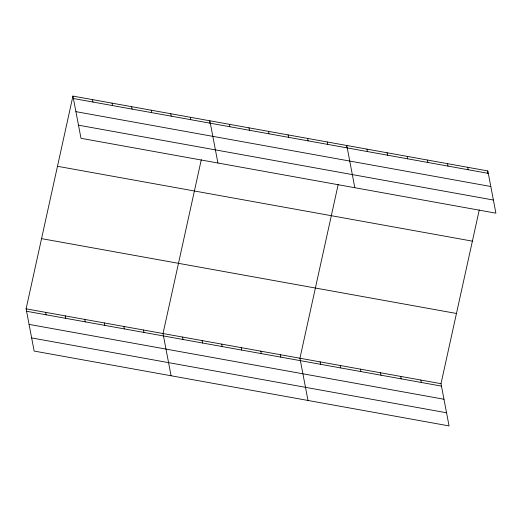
<?xml version="1.0" encoding="UTF-8"?>
<svg xmlns="http://www.w3.org/2000/svg" width="522" height="522" viewBox="0 0 522 522"><rect width="100%" height="100%" fill="white"/><g stroke="black" fill="none" stroke-linecap="round" stroke-linejoin="round"><path stroke-width="0.78" d="M479.274 209.857L441.005 383.683L449.064 425.913L34.158 351.065L26.1 308.828L72.936 96.087L487.842 170.935L495.9 213.172L80.995 138.317L72.936 96.087M201.29 159.706L163.021 333.532L171.072 375.762M209.355 123.075L209.857 120.784L217.915 163.021M338.21 184.41L299.935 358.236L307.993 400.465M346.275 147.778L346.778 145.488L354.829 187.718M487.339 173.226L487.842 170.935M73.4 98.514L488.305 173.369M75.905 111.649L490.81 186.504M78.489 125.182L493.394 200.037M57.485 166.29L472.384 241.144M41.558 238.626L456.463 313.474M26.1 308.828L441.005 383.683M26.563 311.262L441.468 386.11M29.069 324.397L443.974 399.245M31.653 337.93L446.558 412.778M467.692 167.301L468.156 169.728M447.537 163.667L448 166.094M427.387 160.032L427.851 162.459M407.232 156.398L407.695 158.825M387.083 152.757L387.546 155.191M420.849 380.049L421.313 382.476M366.927 149.122L367.39 151.55M400.7 376.414L401.164 378.841M380.545 372.773L381.008 375.207M327.216 141.958L327.679 144.385M360.395 369.139L360.859 371.566M307.654 138.428L308.117 140.862M340.24 365.504L340.703 367.932M288.098 134.904L288.562 137.332M320.09 361.87L320.554 364.297M268.536 131.374L269 133.802M248.974 127.844L249.438 130.272M280.379 354.706L280.843 357.133M229.419 124.314L229.882 126.742M260.817 351.175L261.281 353.603M241.255 347.645L241.719 350.073M190.295 117.261L190.758 119.688M221.7 344.115L222.163 346.549M170.74 113.731L171.203 116.158M202.138 340.592L202.601 343.019M151.178 110.201L151.641 112.628M182.576 337.062L183.039 339.489M131.616 106.671L132.079 109.098M112.06 103.141L112.524 105.575M143.459 330.002L143.922 332.429M92.498 99.617L92.962 102.044M123.897 326.472L124.36 328.906M104.341 322.948L104.805 325.376M84.779 319.418L85.243 321.846M65.217 315.888L65.681 318.316M45.662 312.358L46.125 314.786"/></g></svg>
